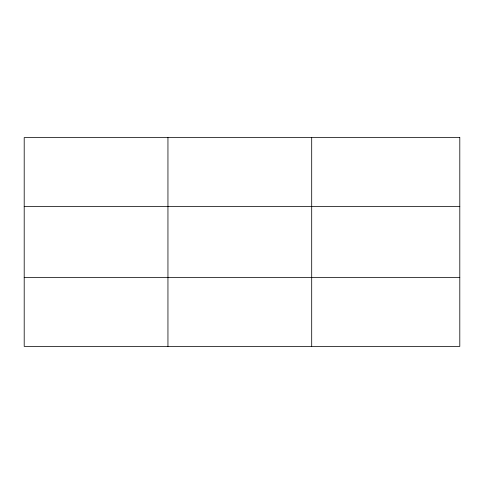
<?xml version="1.0" encoding="UTF-8"?>
<svg xmlns="http://www.w3.org/2000/svg" width="484" height="484" viewBox="0 0 484 484"><rect width="100%" height="100%" fill="white"/><g stroke="black" fill="none" stroke-linecap="round" stroke-linejoin="round"><path stroke-width="0.73" d="M167.948 346.399L167.948 137.601M311.696 346.399L311.696 137.601M24.2 206.505L459.8 206.505M24.2 277.495L459.8 277.495M459.8 137.601L459.8 346.399L24.2 346.399L24.2 137.601L459.8 137.601"/></g></svg>
